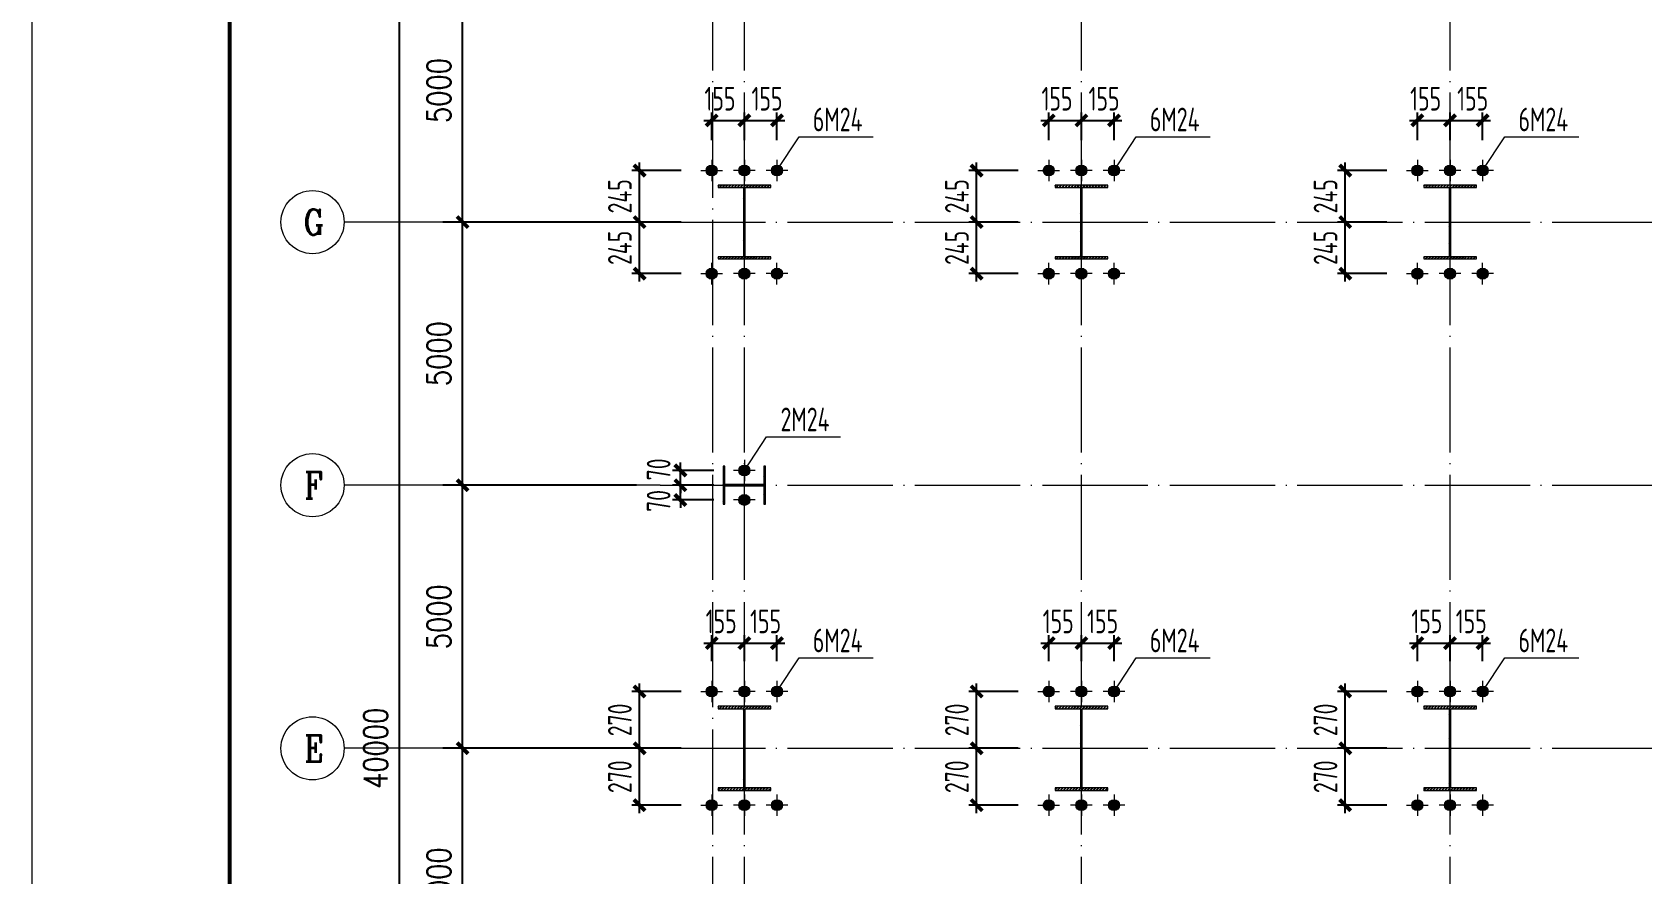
# Model space of a CAD drawing. Header units: millimetres. Extents: x 19781 to 898973, y -947928 to -267362.
# Drawn here: x 292043 to 322608, y -354408 to -338414 of the extents above; entities that cross this region are included whole.
import ezdxf
from ezdxf.enums import TextEntityAlignment as Align

# ---------------------------------------------------------------- set-up
doc = ezdxf.new("R2010")
doc.units = ezdxf.units.MM
doc.header["$LTSCALE"] = 100
doc.linetypes.add('CENTERX2', pattern=[101.599999, 63.5, -12.7, 12.7, -12.7])
doc.linetypes.add('DOTE', pattern=[2.42, 2, -0.2, 0.02, -0.2])
doc.layers.get('0').update_dxf_attribs({"lineweight": 18})
for name, color, linetype, lineweight in [('10', 7, 'Continuous', 18), ('11000', 4, 'Continuous', 18), ('AXIS', 3, 'Continuous', 18), ('AXIS_TEXT', 7, 'Continuous', 18), ('BORDER', 7, 'Continuous', 18), ('DIM', 3, 'Continuous', 18), ('DOTE', 1, 'DOTE', 18), ('数字', 3, 'Continuous', 20), ('轴线', 1, 'CENTERX2', 13), ('钢柱', 4, 'Continuous', 20)]:
    doc.layers.add(name, color=color, linetype=linetype, lineweight=lineweight)
doc.styles.add('_TCH_AXIS', font='complex.shx', dxfattribs={"bigfont": 'gbcbig.shx'})
doc.styles.add('COMPLEX', font='complex.shx', dxfattribs={"bigfont": 'gbcbig.shx'})
doc.styles.add('dim_font', font='simplex.shx', dxfattribs={"width": 0.8, "bigfont": 'gbcbig.shx'})
doc.styles.add('TSSD_REIN', font='tssdeng.shx', dxfattribs={"width": 0.7, "bigfont": 'hztxt.shx'})
doc.dimstyles.new('DIMN150', dxfattribs={"dimscale": 1.5, "dimtxt": 300, "dimasz": 1, "dimexe": 250, "dimexo": 300, "dimgap": 150, "dimtad": 1, "dimdec": 0, "dimzin": 0, "dimdsep": 46, "dimtxsty": 'dim_font', "dimblk": '_CAXARROW', "dimcen": 0.09, "dimdle": 2, "dimclrt": 7, "dimadec": 0, "dimazin": 0, "dimtfac": 1, "dimtdec": 0, "dimtix": 1, "dimtmove": 2, "dimatfit": 3, "dimfxl": 1, "dimtolj": 1, "dimtzin": 0, "dimarcsym": 0})
doc.dimstyles.new('TSSD_100_100', dxfattribs={"dimtxt": 300, "dimasz": 100, "dimexe": 100, "dimexo": 250, "dimgap": 100, "dimtad": 1, "dimdec": 0, "dimzin": 0, "dimdsep": 46, "dimtxsty": 'TSSD_REIN', "dimblk": 'ARCHTICK', "dimcen": 0, "dimdle": 100, "dimclrt": 7, "dimadec": 0, "dimazin": 0, "dimtfac": 1, "dimtdec": 0, "dimtix": 1, "dimtmove": 2, "dimatfit": 3, "dimfxl": 1, "dimtolj": 1, "dimtzin": 0, "dimarcsym": 0})
pattern_1 = [(45, (0, 0), (-28.2842712, 28.2842712), []), (45, (0, 10), (-28.2842712, 28.2842712), [])]

# ---------------------------------------------------------------- blocks, each defined once
blk = doc.blocks.new('_AXISO')
blk.add_circle((0, 0), 0.5)
at = {"layer": 'AXIS_TEXT', "style": 'COMPLEX', "width": 1.04167}
blk.add_attdef('A', (-0.25, -0.28), '', height=0.56, dxfattribs=at)
blk = doc.blocks.new('_DIMX')
blk.add_line((-150, 0), (150, 0))
blk.add_lwpolyline([(-70, -70, 50, 50, 0), (70, 70, 50, 50, 0)], format="xyseb")
blk = doc.blocks.new('*X218')
at = {"layer": 'AXIS', "color": 0, "lineweight": -2, "transparency": 16777216}
for p, q in [((303216, -332023), (298641, -332023)), ((299016, -372021), (299016, -332024)), ((303216, -372023), (298641, -372023))]:
    blk.add_line(p, q, dxfattribs=at)
at = {"layer": 'AXIS', "color": 0, "lineweight": -2, "transparency": 16777216, "xscale": 1.5, "yscale": 1.5, "zscale": 1.5}
for p, rotation in [((299016, -332023), 90), ((299016, -372023), 270)]:
    blk.add_blockref('_DIMX', p, dxfattribs=dict(at, rotation=rotation))
at = {"layer": 'AXIS', "color": 7, "transparency": 16777216, "insert": (298566, -352023), "char_height": 450, "width": 4834.29, "attachment_point": 5, "rotation": 90, "style": 'dim_font'}
blk.add_mtext('40000', dxfattribs=at)
blk = doc.blocks.new('_CAXARROW')
blk.add_hatch(color=0).paths.add_polyline_path([(0, 0), (-1, 0.125), (-1, -0.125)], flags=0)
blk = doc.blocks.new('*X220')
at = {"layer": 'AXIS', "color": 0, "lineweight": -2, "transparency": 16777216}
for p, q in [((303516, -337023), (299841, -337023)), ((300216, -342021), (300216, -337024)), ((303516, -342023), (299841, -342023))]:
    blk.add_line(p, q, dxfattribs=at)
at = {"layer": 'AXIS', "color": 0, "lineweight": -2, "transparency": 16777216, "xscale": 1.5, "yscale": 1.5, "zscale": 1.5}
for p, rotation in [((300216, -337023), 90), ((300216, -342023), 270)]:
    blk.add_blockref('_DIMX', p, dxfattribs=dict(at, rotation=rotation))
at = {"layer": 'AXIS', "color": 7, "transparency": 16777216, "insert": (299766, -339523), "char_height": 450, "width": 3805.71, "attachment_point": 5, "rotation": 90, "style": 'dim_font'}
blk.add_mtext('5000', dxfattribs=at)
blk = doc.blocks.new('*X221')
at = {"layer": 'AXIS', "color": 0, "lineweight": -2, "transparency": 16777216}
for p, q in [((303516, -342023), (299841, -342023)), ((300216, -347021), (300216, -342024)), ((303516, -347023), (299841, -347023))]:
    blk.add_line(p, q, dxfattribs=at)
at = {"layer": 'AXIS', "color": 0, "lineweight": -2, "transparency": 16777216, "xscale": 1.5, "yscale": 1.5, "zscale": 1.5}
for p, rotation in [((300216, -342023), 90), ((300216, -347023), 270)]:
    blk.add_blockref('_DIMX', p, dxfattribs=dict(at, rotation=rotation))
at = {"layer": 'AXIS', "color": 7, "transparency": 16777216, "insert": (299766, -344523), "char_height": 450, "width": 3805.71, "attachment_point": 5, "rotation": 90, "style": 'dim_font'}
blk.add_mtext('5000', dxfattribs=at)
blk = doc.blocks.new('*X222')
at = {"layer": 'AXIS', "color": 0, "lineweight": -2, "transparency": 16777216}
for p, q in [((303516, -347023), (299841, -347023)), ((300216, -352021), (300216, -347024)), ((303516, -352023), (299841, -352023))]:
    blk.add_line(p, q, dxfattribs=at)
at = {"layer": 'AXIS', "color": 0, "lineweight": -2, "transparency": 16777216, "xscale": 1.5, "yscale": 1.5, "zscale": 1.5}
for p, rotation in [((300216, -347023), 90), ((300216, -352023), 270)]:
    blk.add_blockref('_DIMX', p, dxfattribs=dict(at, rotation=rotation))
at = {"layer": 'AXIS', "color": 7, "transparency": 16777216, "insert": (299766, -349523), "char_height": 450, "width": 3805.71, "attachment_point": 5, "rotation": 90, "style": 'dim_font'}
blk.add_mtext('5000', dxfattribs=at)
blk = doc.blocks.new('*X223')
at = {"layer": 'AXIS', "color": 0, "lineweight": -2, "transparency": 16777216}
for p, q in [((303516, -352023), (299841, -352023)), ((300216, -357021), (300216, -352024)), ((303516, -357023), (299841, -357023))]:
    blk.add_line(p, q, dxfattribs=at)
at = {"layer": 'AXIS', "color": 0, "lineweight": -2, "transparency": 16777216, "xscale": 1.5, "yscale": 1.5, "zscale": 1.5}
for p, rotation in [((300216, -352023), 90), ((300216, -357023), 270)]:
    blk.add_blockref('_DIMX', p, dxfattribs=dict(at, rotation=rotation))
at = {"layer": 'AXIS', "color": 7, "transparency": 16777216, "insert": (299766, -354523), "char_height": 450, "width": 3805.71, "attachment_point": 5, "rotation": 90, "style": 'dim_font'}
blk.add_mtext('5000', dxfattribs=at)
blk = doc.blocks.new('_ArchTick_0')
at = {"color": 0, "linetype": 'ByBlock'}
blk.add_lwpolyline([(-0.71, -0.71, 0.5, 0.5, 0), (0.71, 0.71, 0.5, 0.5, 0)], format="xyseb", dxfattribs=at)
blk = doc.blocks.new('*X229')
at = {"layer": 'DIM', "color": 0, "lineweight": -2, "ltscale": 100, "transparency": 16777216}
for p, q in [((311346, -350364), (311346, -349874)), ((311966, -350364), (311966, -349874)), ((311196, -350024), (312116, -350024))]:
    blk.add_line(p, q, dxfattribs=at)
at = {"layer": 'DIM', "color": 0, "lineweight": -2, "ltscale": 100, "transparency": 16777216, "xscale": 150, "yscale": 150, "zscale": 150, "rotation": 180}
blk.add_blockref('_ArchTick_0', (311346, -350024), dxfattribs=at)
at = {"layer": 'DIM', "color": 0, "lineweight": -2, "ltscale": 100, "transparency": 16777216, "xscale": 150, "yscale": 150, "zscale": 150}
blk.add_blockref('_ArchTick_0', (311966, -350024), dxfattribs=at)
at = {"layer": 'DIM', "color": 7, "ltscale": 100, "transparency": 16777216, "insert": (311526, -349611), "char_height": 450, "width": 2295, "attachment_point": 5, "style": 'TSSD_REIN'}
blk.add_mtext('155', dxfattribs=at)
blk = doc.blocks.new('_ARCHTICK')
at = {"color": 0, "linetype": 'ByBlock', "const_width": 0.5}
blk.add_lwpolyline([(-0.5, -0.5), (0.5, 0.5)], dxfattribs=at)
blk = doc.blocks.new('*X230')
at = {"layer": 'DIM', "color": 0, "lineweight": -2, "ltscale": 100, "transparency": 16777216}
for p, q in [((311966, -350364), (311966, -349874)), ((312586, -350364), (312586, -349874)), ((311816, -350024), (312736, -350024))]:
    blk.add_line(p, q, dxfattribs=at)
at = {"layer": 'DIM', "color": 0, "lineweight": -2, "ltscale": 100, "transparency": 16777216, "xscale": 150, "yscale": 150, "zscale": 150, "rotation": 180}
blk.add_blockref('_ArchTick_0', (311966, -350024), dxfattribs=at)
at = {"layer": 'DIM', "color": 0, "lineweight": -2, "ltscale": 100, "transparency": 16777216, "xscale": 150, "yscale": 150, "zscale": 150}
blk.add_blockref('_ArchTick_0', (312586, -350024), dxfattribs=at)
at = {"layer": 'DIM', "color": 7, "ltscale": 100, "transparency": 16777216, "insert": (312369, -349611), "char_height": 450, "width": 2295, "attachment_point": 5, "style": 'TSSD_REIN'}
blk.add_mtext('155', dxfattribs=at)
blk = doc.blocks.new('*X231')
at = {"layer": 'DIM', "color": 0, "lineweight": -2, "ltscale": 100, "transparency": 16777216}
for p, q in [((309977, -352173), (309977, -350793)), ((310767, -350943), (309827, -350943)), ((310767, -352023), (309827, -352023))]:
    blk.add_line(p, q, dxfattribs=at)
at = {"layer": 'DIM', "color": 0, "lineweight": -2, "ltscale": 100, "transparency": 16777216, "xscale": 150, "yscale": 150, "zscale": 150}
for p, rotation in [((309977, -350943), 90), ((309977, -352023), 270)]:
    blk.add_blockref('_ArchTick_0', p, dxfattribs=dict(at, rotation=rotation))
at = {"layer": 'DIM', "color": 7, "ltscale": 100, "transparency": 16777216, "insert": (309602, -351483), "char_height": 450, "width": 2430, "attachment_point": 5, "rotation": 90, "style": 'TSSD_REIN'}
blk.add_mtext('270', dxfattribs=at)
blk = doc.blocks.new('*X232')
at = {"layer": 'DIM', "color": 0, "lineweight": -2, "ltscale": 100, "transparency": 16777216}
for p, q in [((310767, -352023), (309827, -352023)), ((309977, -353253), (309977, -351873)), ((310767, -353103), (309827, -353103))]:
    blk.add_line(p, q, dxfattribs=at)
at = {"layer": 'DIM', "color": 0, "lineweight": -2, "ltscale": 100, "transparency": 16777216, "xscale": 150, "yscale": 150, "zscale": 150}
for p, rotation in [((309977, -352023), 90), ((309977, -353103), 270)]:
    blk.add_blockref('_ArchTick_0', p, dxfattribs=dict(at, rotation=rotation))
at = {"layer": 'DIM', "color": 7, "ltscale": 100, "transparency": 16777216, "insert": (309602, -352563), "char_height": 450, "width": 2430, "attachment_point": 5, "rotation": 90, "style": 'TSSD_REIN'}
blk.add_mtext('270', dxfattribs=at)
blk = doc.blocks.new('*X241')
at = {"layer": 'DIM', "color": 0, "lineweight": -2, "ltscale": 100, "transparency": 16777216}
for p, q in [((304946, -350364), (304946, -349874)), ((305566, -350364), (305566, -349874)), ((304796, -350024), (305716, -350024))]:
    blk.add_line(p, q, dxfattribs=at)
at = {"layer": 'DIM', "color": 0, "lineweight": -2, "ltscale": 100, "transparency": 16777216, "xscale": 150, "yscale": 150, "zscale": 150, "rotation": 180}
blk.add_blockref('_ArchTick_0', (304946, -350024), dxfattribs=at)
at = {"layer": 'DIM', "color": 0, "lineweight": -2, "ltscale": 100, "transparency": 16777216, "xscale": 150, "yscale": 150, "zscale": 150}
blk.add_blockref('_ArchTick_0', (305566, -350024), dxfattribs=at)
at = {"layer": 'DIM', "color": 7, "ltscale": 100, "transparency": 16777216, "insert": (305126, -349611), "char_height": 450, "width": 2295, "attachment_point": 5, "style": 'TSSD_REIN'}
blk.add_mtext('155', dxfattribs=at)
blk = doc.blocks.new('*X242')
at = {"layer": 'DIM', "color": 0, "lineweight": -2, "ltscale": 100, "transparency": 16777216}
for p, q in [((305566, -350364), (305566, -349874)), ((306186, -350364), (306186, -349874)), ((305416, -350024), (306336, -350024))]:
    blk.add_line(p, q, dxfattribs=at)
at = {"layer": 'DIM', "color": 0, "lineweight": -2, "ltscale": 100, "transparency": 16777216, "xscale": 150, "yscale": 150, "zscale": 150, "rotation": 180}
blk.add_blockref('_ArchTick_0', (305566, -350024), dxfattribs=at)
at = {"layer": 'DIM', "color": 0, "lineweight": -2, "ltscale": 100, "transparency": 16777216, "xscale": 150, "yscale": 150, "zscale": 150}
blk.add_blockref('_ArchTick_0', (306186, -350024), dxfattribs=at)
at = {"layer": 'DIM', "color": 7, "ltscale": 100, "transparency": 16777216, "insert": (305969, -349611), "char_height": 450, "width": 2295, "attachment_point": 5, "style": 'TSSD_REIN'}
blk.add_mtext('155', dxfattribs=at)
blk = doc.blocks.new('*X243')
at = {"layer": 'DIM', "color": 0, "lineweight": -2, "ltscale": 100, "transparency": 16777216}
for p, q in [((303577, -352173), (303577, -350793)), ((304367, -350943), (303427, -350943)), ((304367, -352023), (303427, -352023))]:
    blk.add_line(p, q, dxfattribs=at)
at = {"layer": 'DIM', "color": 0, "lineweight": -2, "ltscale": 100, "transparency": 16777216, "xscale": 150, "yscale": 150, "zscale": 150}
for p, rotation in [((303577, -350943), 90), ((303577, -352023), 270)]:
    blk.add_blockref('_ArchTick_0', p, dxfattribs=dict(at, rotation=rotation))
at = {"layer": 'DIM', "color": 7, "ltscale": 100, "transparency": 16777216, "insert": (303202, -351483), "char_height": 450, "width": 2430, "attachment_point": 5, "rotation": 90, "style": 'TSSD_REIN'}
blk.add_mtext('270', dxfattribs=at)
blk = doc.blocks.new('*X244')
at = {"layer": 'DIM', "color": 0, "lineweight": -2, "ltscale": 100, "transparency": 16777216}
for p, q in [((304367, -352023), (303427, -352023)), ((303577, -353253), (303577, -351873)), ((304367, -353103), (303427, -353103))]:
    blk.add_line(p, q, dxfattribs=at)
at = {"layer": 'DIM', "color": 0, "lineweight": -2, "ltscale": 100, "transparency": 16777216, "xscale": 150, "yscale": 150, "zscale": 150}
for p, rotation in [((303577, -352023), 90), ((303577, -353103), 270)]:
    blk.add_blockref('_ArchTick_0', p, dxfattribs=dict(at, rotation=rotation))
at = {"layer": 'DIM', "color": 7, "ltscale": 100, "transparency": 16777216, "insert": (303202, -352563), "char_height": 450, "width": 2430, "attachment_point": 5, "rotation": 90, "style": 'TSSD_REIN'}
blk.add_mtext('270', dxfattribs=at)
blk = doc.blocks.new('*X257')
at = {"layer": 'DIM', "color": 0, "lineweight": -2, "ltscale": 100, "transparency": 16777216}
for p, q in [((304796, -340091), (305716, -340091)), ((304946, -340464), (304946, -339941)), ((305566, -340464), (305566, -339941))]:
    blk.add_line(p, q, dxfattribs=at)
at = {"layer": 'DIM', "color": 0, "lineweight": -2, "ltscale": 100, "transparency": 16777216, "xscale": 150, "yscale": 150, "zscale": 150, "rotation": 180}
blk.add_blockref('_ArchTick_0', (304946, -340091), dxfattribs=at)
at = {"layer": 'DIM', "color": 0, "lineweight": -2, "ltscale": 100, "transparency": 16777216, "xscale": 150, "yscale": 150, "zscale": 150}
blk.add_blockref('_ArchTick_0', (305566, -340091), dxfattribs=at)
at = {"layer": 'DIM', "color": 7, "ltscale": 100, "transparency": 16777216, "insert": (305103, -339678), "char_height": 450, "width": 2295, "attachment_point": 5, "style": 'TSSD_REIN'}
blk.add_mtext('155', dxfattribs=at)
blk = doc.blocks.new('*X258')
at = {"layer": 'DIM', "color": 0, "lineweight": -2, "ltscale": 100, "transparency": 16777216}
for p, q in [((305416, -340091), (306336, -340091)), ((305566, -340464), (305566, -339941)), ((306186, -340464), (306186, -339941))]:
    blk.add_line(p, q, dxfattribs=at)
at = {"layer": 'DIM', "color": 0, "lineweight": -2, "ltscale": 100, "transparency": 16777216, "xscale": 150, "yscale": 150, "zscale": 150, "rotation": 180}
blk.add_blockref('_ArchTick_0', (305566, -340091), dxfattribs=at)
at = {"layer": 'DIM', "color": 0, "lineweight": -2, "ltscale": 100, "transparency": 16777216, "xscale": 150, "yscale": 150, "zscale": 150}
blk.add_blockref('_ArchTick_0', (306186, -340091), dxfattribs=at)
at = {"layer": 'DIM', "color": 7, "ltscale": 100, "transparency": 16777216, "insert": (305996, -339678), "char_height": 450, "width": 2295, "attachment_point": 5, "style": 'TSSD_REIN'}
blk.add_mtext('155', dxfattribs=at)
blk = doc.blocks.new('*X259')
at = {"layer": 'DIM', "color": 0, "lineweight": -2, "ltscale": 100, "transparency": 16777216}
for p, q in [((304367, -342023), (303427, -342023)), ((303577, -343153), (303577, -341873)), ((304367, -343003), (303427, -343003))]:
    blk.add_line(p, q, dxfattribs=at)
at = {"layer": 'DIM', "color": 0, "lineweight": -2, "ltscale": 100, "transparency": 16777216, "xscale": 150, "yscale": 150, "zscale": 150}
for p, rotation in [((303577, -342023), 90), ((303577, -343003), 270)]:
    blk.add_blockref('_ArchTick_0', p, dxfattribs=dict(at, rotation=rotation))
at = {"layer": 'DIM', "color": 7, "ltscale": 100, "transparency": 16777216, "insert": (303202, -342513), "char_height": 450, "width": 2430, "attachment_point": 5, "rotation": 90, "style": 'TSSD_REIN'}
blk.add_mtext('245', dxfattribs=at)
blk = doc.blocks.new('*X260')
at = {"layer": 'DIM', "color": 0, "lineweight": -2, "ltscale": 100, "transparency": 16777216}
for p, q in [((304367, -341043), (303427, -341043)), ((303577, -342173), (303577, -340893)), ((304367, -342023), (303427, -342023))]:
    blk.add_line(p, q, dxfattribs=at)
at = {"layer": 'DIM', "color": 0, "lineweight": -2, "ltscale": 100, "transparency": 16777216, "xscale": 150, "yscale": 150, "zscale": 150}
for p, rotation in [((303577, -341043), 90), ((303577, -342023), 270)]:
    blk.add_blockref('_ArchTick_0', p, dxfattribs=dict(at, rotation=rotation))
at = {"layer": 'DIM', "color": 7, "ltscale": 100, "transparency": 16777216, "insert": (303202, -341533), "char_height": 450, "width": 2430, "attachment_point": 5, "rotation": 90, "style": 'TSSD_REIN'}
blk.add_mtext('245', dxfattribs=at)
blk = doc.blocks.new('*X261')
at = {"layer": 'DIM', "color": 0, "lineweight": -2, "ltscale": 100, "transparency": 16777216}
for p, q in [((318346, -350364), (318346, -349874)), ((318966, -350364), (318966, -349874)), ((318196, -350024), (319116, -350024))]:
    blk.add_line(p, q, dxfattribs=at)
at = {"layer": 'DIM', "color": 0, "lineweight": -2, "ltscale": 100, "transparency": 16777216, "xscale": 150, "yscale": 150, "zscale": 150, "rotation": 180}
blk.add_blockref('_ArchTick_0', (318346, -350024), dxfattribs=at)
at = {"layer": 'DIM', "color": 0, "lineweight": -2, "ltscale": 100, "transparency": 16777216, "xscale": 150, "yscale": 150, "zscale": 150}
blk.add_blockref('_ArchTick_0', (318966, -350024), dxfattribs=at)
at = {"layer": 'DIM', "color": 7, "ltscale": 100, "transparency": 16777216, "insert": (318526, -349611), "char_height": 450, "width": 2295, "attachment_point": 5, "style": 'TSSD_REIN'}
blk.add_mtext('155', dxfattribs=at)
blk = doc.blocks.new('*X262')
at = {"layer": 'DIM', "color": 0, "lineweight": -2, "ltscale": 100, "transparency": 16777216}
for p, q in [((318966, -350364), (318966, -349874)), ((319586, -350364), (319586, -349874)), ((318816, -350024), (319736, -350024))]:
    blk.add_line(p, q, dxfattribs=at)
at = {"layer": 'DIM', "color": 0, "lineweight": -2, "ltscale": 100, "transparency": 16777216, "xscale": 150, "yscale": 150, "zscale": 150, "rotation": 180}
blk.add_blockref('_ArchTick_0', (318966, -350024), dxfattribs=at)
at = {"layer": 'DIM', "color": 0, "lineweight": -2, "ltscale": 100, "transparency": 16777216, "xscale": 150, "yscale": 150, "zscale": 150}
blk.add_blockref('_ArchTick_0', (319586, -350024), dxfattribs=at)
at = {"layer": 'DIM', "color": 7, "ltscale": 100, "transparency": 16777216, "insert": (319369, -349611), "char_height": 450, "width": 2295, "attachment_point": 5, "style": 'TSSD_REIN'}
blk.add_mtext('155', dxfattribs=at)
blk = doc.blocks.new('*X263')
at = {"layer": 'DIM', "color": 0, "lineweight": -2, "ltscale": 100, "transparency": 16777216}
for p, q in [((316977, -352173), (316977, -350793)), ((317767, -350943), (316827, -350943)), ((317767, -352023), (316827, -352023))]:
    blk.add_line(p, q, dxfattribs=at)
at = {"layer": 'DIM', "color": 0, "lineweight": -2, "ltscale": 100, "transparency": 16777216, "xscale": 150, "yscale": 150, "zscale": 150}
for p, rotation in [((316977, -350943), 90), ((316977, -352023), 270)]:
    blk.add_blockref('_ArchTick_0', p, dxfattribs=dict(at, rotation=rotation))
at = {"layer": 'DIM', "color": 7, "ltscale": 100, "transparency": 16777216, "insert": (316602, -351483), "char_height": 450, "width": 2430, "attachment_point": 5, "rotation": 90, "style": 'TSSD_REIN'}
blk.add_mtext('270', dxfattribs=at)
blk = doc.blocks.new('*X264')
at = {"layer": 'DIM', "color": 0, "lineweight": -2, "ltscale": 100, "transparency": 16777216}
for p, q in [((317767, -352023), (316827, -352023)), ((316977, -353253), (316977, -351873)), ((317767, -353103), (316827, -353103))]:
    blk.add_line(p, q, dxfattribs=at)
at = {"layer": 'DIM', "color": 0, "lineweight": -2, "ltscale": 100, "transparency": 16777216, "xscale": 150, "yscale": 150, "zscale": 150}
for p, rotation in [((316977, -352023), 90), ((316977, -353103), 270)]:
    blk.add_blockref('_ArchTick_0', p, dxfattribs=dict(at, rotation=rotation))
at = {"layer": 'DIM', "color": 7, "ltscale": 100, "transparency": 16777216, "insert": (316602, -352563), "char_height": 450, "width": 2430, "attachment_point": 5, "rotation": 90, "style": 'TSSD_REIN'}
blk.add_mtext('270', dxfattribs=at)
blk = doc.blocks.new('*X421')
at = {"layer": 'DIM', "color": 0, "lineweight": -2, "ltscale": 100, "transparency": 16777216}
for p, q in [((304351, -346743), (304351, -346593)), ((304987, -346743), (304201, -346743)), ((304351, -347023), (304351, -346743)), ((304987, -347023), (304201, -347023)), ((304351, -347023), (304351, -347173))]:
    blk.add_line(p, q, dxfattribs=at)
at = {"layer": 'DIM', "color": 0, "lineweight": -2, "ltscale": 100, "transparency": 16777216, "xscale": 150, "yscale": 150, "zscale": 150}
for p, rotation in [((304351, -346743), 270), ((304351, -347023), 90)]:
    blk.add_blockref('_ArchTick_0', p, dxfattribs=dict(at, rotation=rotation))
at = {"layer": 'DIM', "color": 7, "ltscale": 100, "transparency": 16777216, "insert": (303939, -346722), "char_height": 450, "width": 1530, "attachment_point": 5, "rotation": 90, "style": 'TSSD_REIN'}
blk.add_mtext('70', dxfattribs=at)
blk = doc.blocks.new('*X422')
at = {"layer": 'DIM', "color": 0, "lineweight": -2, "ltscale": 100, "transparency": 16777216}
for p, q in [((304351, -347023), (304351, -346873)), ((304987, -347023), (304201, -347023)), ((304351, -347303), (304351, -347023)), ((304987, -347303), (304201, -347303)), ((304351, -347303), (304351, -347453))]:
    blk.add_line(p, q, dxfattribs=at)
at = {"layer": 'DIM', "color": 0, "lineweight": -2, "ltscale": 100, "transparency": 16777216, "xscale": 150, "yscale": 150, "zscale": 150}
for p, rotation in [((304351, -347023), 270), ((304351, -347303), 90)]:
    blk.add_blockref('_ArchTick_0', p, dxfattribs=dict(at, rotation=rotation))
at = {"layer": 'DIM', "color": 7, "ltscale": 100, "transparency": 16777216, "insert": (303939, -347322), "char_height": 450, "width": 1530, "attachment_point": 5, "rotation": 90, "style": 'TSSD_REIN'}
blk.add_mtext('70', dxfattribs=at)
blk = doc.blocks.new('*X590')
at = {"layer": 'DIM', "color": 0, "lineweight": -2, "ltscale": 100, "transparency": 16777216}
for p, q in [((311196, -340091), (312116, -340091)), ((311346, -340464), (311346, -339941)), ((311966, -340464), (311966, -339941))]:
    blk.add_line(p, q, dxfattribs=at)
at = {"layer": 'DIM', "color": 0, "lineweight": -2, "ltscale": 100, "transparency": 16777216, "xscale": 150, "yscale": 150, "zscale": 150, "rotation": 180}
blk.add_blockref('_ArchTick_0', (311346, -340091), dxfattribs=at)
at = {"layer": 'DIM', "color": 0, "lineweight": -2, "ltscale": 100, "transparency": 16777216, "xscale": 150, "yscale": 150, "zscale": 150}
blk.add_blockref('_ArchTick_0', (311966, -340091), dxfattribs=at)
at = {"layer": 'DIM', "color": 7, "ltscale": 100, "transparency": 16777216, "insert": (311503, -339678), "char_height": 450, "width": 2295, "attachment_point": 5, "style": 'TSSD_REIN'}
blk.add_mtext('155', dxfattribs=at)
blk = doc.blocks.new('*X591')
at = {"layer": 'DIM', "color": 0, "lineweight": -2, "ltscale": 100, "transparency": 16777216}
for p, q in [((311816, -340091), (312736, -340091)), ((311966, -340464), (311966, -339941)), ((312586, -340464), (312586, -339941))]:
    blk.add_line(p, q, dxfattribs=at)
at = {"layer": 'DIM', "color": 0, "lineweight": -2, "ltscale": 100, "transparency": 16777216, "xscale": 150, "yscale": 150, "zscale": 150, "rotation": 180}
blk.add_blockref('_ArchTick_0', (311966, -340091), dxfattribs=at)
at = {"layer": 'DIM', "color": 0, "lineweight": -2, "ltscale": 100, "transparency": 16777216, "xscale": 150, "yscale": 150, "zscale": 150}
blk.add_blockref('_ArchTick_0', (312586, -340091), dxfattribs=at)
at = {"layer": 'DIM', "color": 7, "ltscale": 100, "transparency": 16777216, "insert": (312396, -339678), "char_height": 450, "width": 2295, "attachment_point": 5, "style": 'TSSD_REIN'}
blk.add_mtext('155', dxfattribs=at)
blk = doc.blocks.new('*X592')
at = {"layer": 'DIM', "color": 0, "lineweight": -2, "ltscale": 100, "transparency": 16777216}
for p, q in [((310767, -342023), (309827, -342023)), ((309977, -343153), (309977, -341873)), ((310767, -343003), (309827, -343003))]:
    blk.add_line(p, q, dxfattribs=at)
at = {"layer": 'DIM', "color": 0, "lineweight": -2, "ltscale": 100, "transparency": 16777216, "xscale": 150, "yscale": 150, "zscale": 150}
for p, rotation in [((309977, -342023), 90), ((309977, -343003), 270)]:
    blk.add_blockref('_ArchTick_0', p, dxfattribs=dict(at, rotation=rotation))
at = {"layer": 'DIM', "color": 7, "ltscale": 100, "transparency": 16777216, "insert": (309602, -342513), "char_height": 450, "width": 2430, "attachment_point": 5, "rotation": 90, "style": 'TSSD_REIN'}
blk.add_mtext('245', dxfattribs=at)
blk = doc.blocks.new('*X593')
at = {"layer": 'DIM', "color": 0, "lineweight": -2, "ltscale": 100, "transparency": 16777216}
for p, q in [((310767, -341043), (309827, -341043)), ((309977, -342173), (309977, -340893)), ((310767, -342023), (309827, -342023))]:
    blk.add_line(p, q, dxfattribs=at)
at = {"layer": 'DIM', "color": 0, "lineweight": -2, "ltscale": 100, "transparency": 16777216, "xscale": 150, "yscale": 150, "zscale": 150}
for p, rotation in [((309977, -341043), 90), ((309977, -342023), 270)]:
    blk.add_blockref('_ArchTick_0', p, dxfattribs=dict(at, rotation=rotation))
at = {"layer": 'DIM', "color": 7, "ltscale": 100, "transparency": 16777216, "insert": (309602, -341533), "char_height": 450, "width": 2430, "attachment_point": 5, "rotation": 90, "style": 'TSSD_REIN'}
blk.add_mtext('245', dxfattribs=at)
blk = doc.blocks.new('*X598')
at = {"layer": 'DIM', "color": 0, "lineweight": -2, "ltscale": 100, "transparency": 16777216}
for p, q in [((318196, -340091), (319116, -340091)), ((318346, -340464), (318346, -339941)), ((318966, -340464), (318966, -339941))]:
    blk.add_line(p, q, dxfattribs=at)
at = {"layer": 'DIM', "color": 0, "lineweight": -2, "ltscale": 100, "transparency": 16777216, "xscale": 150, "yscale": 150, "zscale": 150, "rotation": 180}
blk.add_blockref('_ArchTick_0', (318346, -340091), dxfattribs=at)
at = {"layer": 'DIM', "color": 0, "lineweight": -2, "ltscale": 100, "transparency": 16777216, "xscale": 150, "yscale": 150, "zscale": 150}
blk.add_blockref('_ArchTick_0', (318966, -340091), dxfattribs=at)
at = {"layer": 'DIM', "color": 7, "ltscale": 100, "transparency": 16777216, "insert": (318503, -339678), "char_height": 450, "width": 2295, "attachment_point": 5, "style": 'TSSD_REIN'}
blk.add_mtext('155', dxfattribs=at)
blk = doc.blocks.new('*X599')
at = {"layer": 'DIM', "color": 0, "lineweight": -2, "ltscale": 100, "transparency": 16777216}
for p, q in [((318816, -340091), (319736, -340091)), ((318966, -340464), (318966, -339941)), ((319586, -340464), (319586, -339941))]:
    blk.add_line(p, q, dxfattribs=at)
at = {"layer": 'DIM', "color": 0, "lineweight": -2, "ltscale": 100, "transparency": 16777216, "xscale": 150, "yscale": 150, "zscale": 150, "rotation": 180}
blk.add_blockref('_ArchTick_0', (318966, -340091), dxfattribs=at)
at = {"layer": 'DIM', "color": 0, "lineweight": -2, "ltscale": 100, "transparency": 16777216, "xscale": 150, "yscale": 150, "zscale": 150}
blk.add_blockref('_ArchTick_0', (319586, -340091), dxfattribs=at)
at = {"layer": 'DIM', "color": 7, "ltscale": 100, "transparency": 16777216, "insert": (319396, -339678), "char_height": 450, "width": 2295, "attachment_point": 5, "style": 'TSSD_REIN'}
blk.add_mtext('155', dxfattribs=at)
blk = doc.blocks.new('*X600')
at = {"layer": 'DIM', "color": 0, "lineweight": -2, "ltscale": 100, "transparency": 16777216}
for p, q in [((317767, -342023), (316827, -342023)), ((316977, -343153), (316977, -341873)), ((317767, -343003), (316827, -343003))]:
    blk.add_line(p, q, dxfattribs=at)
at = {"layer": 'DIM', "color": 0, "lineweight": -2, "ltscale": 100, "transparency": 16777216, "xscale": 150, "yscale": 150, "zscale": 150}
for p, rotation in [((316977, -342023), 90), ((316977, -343003), 270)]:
    blk.add_blockref('_ArchTick_0', p, dxfattribs=dict(at, rotation=rotation))
at = {"layer": 'DIM', "color": 7, "ltscale": 100, "transparency": 16777216, "insert": (316602, -342513), "char_height": 450, "width": 2430, "attachment_point": 5, "rotation": 90, "style": 'TSSD_REIN'}
blk.add_mtext('245', dxfattribs=at)
blk = doc.blocks.new('*X601')
at = {"layer": 'DIM', "color": 0, "lineweight": -2, "ltscale": 100, "transparency": 16777216}
for p, q in [((317767, -341043), (316827, -341043)), ((316977, -342173), (316977, -340893)), ((317767, -342023), (316827, -342023))]:
    blk.add_line(p, q, dxfattribs=at)
at = {"layer": 'DIM', "color": 0, "lineweight": -2, "ltscale": 100, "transparency": 16777216, "xscale": 150, "yscale": 150, "zscale": 150}
for p, rotation in [((316977, -341043), 90), ((316977, -342023), 270)]:
    blk.add_blockref('_ArchTick_0', p, dxfattribs=dict(at, rotation=rotation))
at = {"layer": 'DIM', "color": 7, "ltscale": 100, "transparency": 16777216, "insert": (316602, -341533), "char_height": 450, "width": 2430, "attachment_point": 5, "rotation": 90, "style": 'TSSD_REIN'}
blk.add_mtext('245', dxfattribs=at)

msp = doc.modelspace()

# ---------------------------------------------------------------- hatches: boundary and pattern name
h = msp.add_hatch(color=256)
edge = h.paths.add_edge_path(flags=0)
edge.add_arc((304946, -341043), 104, 0, 360)
h = msp.add_hatch(color=256)
edge = h.paths.add_edge_path(flags=0)
edge.add_arc((305566, -341043), 104, 0, 360)
h = msp.add_hatch(color=256)
edge = h.paths.add_edge_path(flags=0)
edge.add_arc((306186, -341043), 104, 0, 360)
h = msp.add_hatch(color=256)
edge = h.paths.add_edge_path(flags=0)
edge.add_arc((311346, -341043), 104, 0, 360)
h = msp.add_hatch(color=256)
edge = h.paths.add_edge_path(flags=0)
edge.add_arc((311966, -341043), 104, 0, 360)
h = msp.add_hatch(color=256)
edge = h.paths.add_edge_path(flags=0)
edge.add_arc((312586, -341043), 104, 0, 360)
h = msp.add_hatch(color=256)
edge = h.paths.add_edge_path(flags=0)
edge.add_arc((318346, -341043), 104, 0, 360)
h = msp.add_hatch(color=256)
edge = h.paths.add_edge_path(flags=0)
edge.add_arc((318966, -341043), 104, 0, 360)
h = msp.add_hatch(color=256)
edge = h.paths.add_edge_path(flags=0)
edge.add_arc((319586, -341043), 104, 0, 360)
h = msp.add_hatch(color=256)
edge = h.paths.add_edge_path(flags=0)
edge.add_arc((304946, -343003), 104, 0, 360)
h = msp.add_hatch(color=256)
edge = h.paths.add_edge_path(flags=0)
edge.add_arc((305566, -343003), 104, 0, 360)
h = msp.add_hatch(color=256)
edge = h.paths.add_edge_path(flags=0)
edge.add_arc((306186, -343003), 104, 0, 360)
h = msp.add_hatch(color=256)
edge = h.paths.add_edge_path(flags=0)
edge.add_arc((311346, -343003), 104, 0, 360)
h = msp.add_hatch(color=256)
edge = h.paths.add_edge_path(flags=0)
edge.add_arc((311966, -343003), 104, 0, 360)
h = msp.add_hatch(color=256)
edge = h.paths.add_edge_path(flags=0)
edge.add_arc((312586, -343003), 104, 0, 360)
h = msp.add_hatch(color=256)
edge = h.paths.add_edge_path(flags=0)
edge.add_arc((318346, -343003), 104, 0, 360)
h = msp.add_hatch(color=256)
edge = h.paths.add_edge_path(flags=0)
edge.add_arc((318966, -343003), 104, 0, 360)
h = msp.add_hatch(color=256)
edge = h.paths.add_edge_path(flags=0)
edge.add_arc((319586, -343003), 104, 0, 360)
h = msp.add_hatch(color=256)
edge = h.paths.add_edge_path(flags=0)
edge.add_arc((305566, -346743), 104, 0, 360)
h = msp.add_hatch(color=256)
edge = h.paths.add_edge_path(flags=0)
edge.add_arc((305566, -347303), 104, 0, 360)
h = msp.add_hatch(color=256)
edge = h.paths.add_edge_path(flags=0)
edge.add_arc((304946, -350943), 104, 0, 360)
h = msp.add_hatch(color=256)
edge = h.paths.add_edge_path(flags=0)
edge.add_arc((305566, -350943), 104, 0, 360)
h = msp.add_hatch(color=256)
edge = h.paths.add_edge_path(flags=0)
edge.add_arc((306186, -350943), 104, 0, 360)
h = msp.add_hatch(color=256)
edge = h.paths.add_edge_path(flags=0)
edge.add_arc((311346, -350943), 104, 0, 360)
h = msp.add_hatch(color=256)
edge = h.paths.add_edge_path(flags=0)
edge.add_arc((311966, -350943), 104, 0, 360)
h = msp.add_hatch(color=256)
edge = h.paths.add_edge_path(flags=0)
edge.add_arc((312586, -350943), 104, 0, 360)
h = msp.add_hatch(color=256)
edge = h.paths.add_edge_path(flags=0)
edge.add_arc((318346, -350943), 104, 0, 360)
h = msp.add_hatch(color=256)
edge = h.paths.add_edge_path(flags=0)
edge.add_arc((318966, -350943), 104, 0, 360)
h = msp.add_hatch(color=256)
edge = h.paths.add_edge_path(flags=0)
edge.add_arc((319586, -350943), 104, 0, 360)
h = msp.add_hatch(color=256)
edge = h.paths.add_edge_path(flags=0)
edge.add_arc((304946, -353103), 104, 0, 360)
h = msp.add_hatch(color=256)
edge = h.paths.add_edge_path(flags=0)
edge.add_arc((305566, -353103), 104, 0, 360)
h = msp.add_hatch(color=256)
edge = h.paths.add_edge_path(flags=0)
edge.add_arc((306186, -353103), 104, 0, 360)
h = msp.add_hatch(color=256)
edge = h.paths.add_edge_path(flags=0)
edge.add_arc((311346, -353103), 104, 0, 360)
h = msp.add_hatch(color=256)
edge = h.paths.add_edge_path(flags=0)
edge.add_arc((311966, -353103), 104, 0, 360)
h = msp.add_hatch(color=256)
edge = h.paths.add_edge_path(flags=0)
edge.add_arc((312586, -353103), 104, 0, 360)
h = msp.add_hatch(color=256)
edge = h.paths.add_edge_path(flags=0)
edge.add_arc((318346, -353103), 104, 0, 360)
h = msp.add_hatch(color=256)
edge = h.paths.add_edge_path(flags=0)
edge.add_arc((318966, -353103), 104, 0, 360)
h = msp.add_hatch(color=256)
edge = h.paths.add_edge_path(flags=0)
edge.add_arc((319586, -353103), 104, 0, 360)
at = {"layer": '10', "ltscale": 100}
h = msp.add_hatch(dxfattribs=at)
h.set_pattern_fill('金属', color=256, style=0, pattern_type=0)
h.set_pattern_definition(pattern_1)
h.paths.add_polyline_path([(305582, -341363), (306066, -341363), (306066, -341323), (305066, -341323), (305066, -341363), (305550, -341363), (305550, -342683), (305066, -342683), (305066, -342723), (306066, -342723), (306066, -342683), (305582, -342683)], flags=0)
h = msp.add_hatch(dxfattribs=at)
h.set_pattern_fill('金属', color=256, style=0, pattern_type=0)
h.set_pattern_definition(pattern_1)
h.paths.add_polyline_path([(311982, -341363), (312466, -341363), (312466, -341323), (311466, -341323), (311466, -341363), (311950, -341363), (311950, -342683), (311466, -342683), (311466, -342723), (312466, -342723), (312466, -342683), (311982, -342683)], flags=0)
h = msp.add_hatch(dxfattribs=at)
h.set_pattern_fill('金属', color=256, style=0, pattern_type=0)
h.set_pattern_definition(pattern_1)
h.paths.add_polyline_path([(318982, -341363), (319466, -341363), (319466, -341323), (318466, -341323), (318466, -341363), (318950, -341363), (318950, -342683), (318466, -342683), (318466, -342723), (319466, -342723), (319466, -342683), (318982, -342683)], flags=0)
h = msp.add_hatch(dxfattribs=at)
h.set_pattern_fill('金属', color=256, style=0, pattern_type=0)
h.set_pattern_definition(pattern_1)
h.paths.add_polyline_path([(305934, -347035), (305934, -347383), (305966, -347383), (305966, -346663), (305934, -346663), (305934, -347011), (305198, -347011), (305198, -346663), (305166, -346663), (305166, -347383), (305198, -347383), (305198, -347035)], flags=0)
h = msp.add_hatch(dxfattribs=at)
h.set_pattern_fill('金属', color=256, style=0, pattern_type=0)
h.set_pattern_definition(pattern_1)
h.paths.add_polyline_path([(305582, -351271), (306066, -351271), (306066, -351223), (305066, -351223), (305066, -351271), (305550, -351271), (305550, -352775), (305066, -352775), (305066, -352823), (306066, -352823), (306066, -352775), (305582, -352775)], flags=0)
h = msp.add_hatch(dxfattribs=at)
h.set_pattern_fill('金属', color=256, style=0, pattern_type=0)
h.set_pattern_definition(pattern_1)
h.paths.add_polyline_path([(311982, -351271), (312466, -351271), (312466, -351223), (311466, -351223), (311466, -351271), (311950, -351271), (311950, -352775), (311466, -352775), (311466, -352823), (312466, -352823), (312466, -352775), (311982, -352775)], flags=0)
h = msp.add_hatch(dxfattribs=at)
h.set_pattern_fill('金属', color=256, style=0, pattern_type=0)
h.set_pattern_definition(pattern_1)
h.paths.add_polyline_path([(318982, -351271), (319466, -351271), (319466, -351223), (318466, -351223), (318466, -351271), (318950, -351271), (318950, -352775), (318466, -352775), (318466, -352823), (319466, -352823), (319466, -352775), (318982, -352775)], flags=0)

# ---------------------------------------------------------------- linework, layer by layer
at = {"layer": '11000'}
for centre in [(304946, -341043), (305566, -341043), (306186, -341043), (311346, -341043), (311966, -341043), (312586, -341043), (318346, -341043), (318966, -341043), (319586, -341043), (304946, -343003), (305566, -343003), (306186, -343003), (311346, -343003), (311966, -343003), (312586, -343003), (318346, -343003), (318966, -343003), (319586, -343003), (305566, -346743), (305566, -347303), (304946, -350943), (305566, -350943), (306186, -350943), (311346, -350943), (311966, -350943), (312586, -350943), (318346, -350943), (318966, -350943), (319586, -350943), (304946, -353103), (305566, -353103), (306186, -353103), (311346, -353103), (311966, -353103), (312586, -353103), (318346, -353103), (318966, -353103), (319586, -353103)]:
    msp.add_circle(centre, 104, dxfattribs=at)
at = {"layer": 'AXIS'}
for p, q in [((303966, -342023), (297966, -342023)), ((303966, -347023), (297966, -347023)), ((303966, -352023), (297966, -352023))]:
    msp.add_line(p, q, dxfattribs=at)
at = {"layer": 'BORDER'}
msp.add_lwpolyline([(292042.79, -384690.47), (292042.79, -321690.47), (425692.79, -321690.47), (425692.79, -384690.47)], close=True, dxfattribs=at)
msp.add_lwpolyline([(295792.79, -383190.47, 75, 75, 0), (295792.79, -323190.47, 75, 75, 0), (424192.79, -323190.47, 75, 75, 0), (424192.79, -383190.47, 75, 75, 0)], format="xyseb", close=True, dxfattribs=at)
at = {"layer": 'DOTE', "linetype": 'DOTE', "ltscale": 10}
for p, q in [((304966, -373023), (304966, -331023)), ((305566, -373023), (305566, -331023)), ((311966, -373023), (311966, -331023)), ((318966, -373023), (318966, -331023)), ((303966, -342023), (403966, -342023)), ((303966, -347023), (403966, -347023)), ((303966, -352023), (403966, -352023))]:
    msp.add_line(p, q, dxfattribs=at)
at = {"layer": '数字', "ltscale": 100}
for p, q in [((306186, -341043), (306604.43, -340404.58)), ((306604.43, -340404.58), (308011.49, -340404.58)), ((312586, -341043), (313004.43, -340404.58)), ((313004.43, -340404.58), (314411.49, -340404.58)), ((319586, -341043), (320004.43, -340404.58)), ((320004.43, -340404.58), (321411.49, -340404.58)), ((305566, -346743), (305984.43, -346104.58)), ((305984.43, -346104.58), (307391.49, -346104.58)), ((306186, -350943), (306604.43, -350304.58)), ((306604.43, -350304.58), (308011.49, -350304.58)), ((312586, -350943), (313004.43, -350304.58)), ((313004.43, -350304.58), (314411.49, -350304.58)), ((319586, -350943), (320004.43, -350304.58)), ((320004.43, -350304.58), (321411.49, -350304.58))]:
    msp.add_line(p, q, dxfattribs=at)
at = {"layer": '轴线'}
for p, q in [((304742, -341043), (305150, -341043)), ((304946, -340839), (304946, -341247)), ((305770, -341043), (305362, -341043)), ((305566, -340839), (305566, -341247)), ((306390, -341043), (305982, -341043)), ((306186, -340839), (306186, -341247)), ((311142, -341043), (311550, -341043)), ((311346, -340839), (311346, -341247)), ((312170, -341043), (311762, -341043)), ((311966, -340839), (311966, -341247)), ((312790, -341043), (312382, -341043)), ((312586, -340839), (312586, -341247)), ((318142, -341043), (318550, -341043)), ((318346, -340839), (318346, -341247)), ((319170, -341043), (318762, -341043)), ((318966, -340839), (318966, -341247)), ((319790, -341043), (319382, -341043)), ((319586, -340839), (319586, -341247)), ((304946, -343207), (304946, -342799)), ((305566, -343207), (305566, -342799)), ((306186, -343207), (306186, -342799)), ((311346, -343207), (311346, -342799)), ((311966, -343207), (311966, -342799)), ((312586, -343207), (312586, -342799)), ((318346, -343207), (318346, -342799)), ((318966, -343207), (318966, -342799)), ((319586, -343207), (319586, -342799)), ((304742, -343003), (305150, -343003)), ((305770, -343003), (305362, -343003)), ((306390, -343003), (305982, -343003)), ((311142, -343003), (311550, -343003)), ((312170, -343003), (311762, -343003)), ((312790, -343003), (312382, -343003)), ((318142, -343003), (318550, -343003)), ((319170, -343003), (318762, -343003)), ((319790, -343003), (319382, -343003)), ((305566, -346539), (305566, -346947)), ((305770, -346743), (305362, -346743)), ((305566, -347507), (305566, -347099)), ((305770, -347303), (305362, -347303)), ((304946, -350739), (304946, -351147)), ((305566, -350739), (305566, -351147)), ((306186, -350739), (306186, -351147)), ((311346, -350739), (311346, -351147)), ((311966, -350739), (311966, -351147)), ((312586, -350739), (312586, -351147)), ((318346, -350739), (318346, -351147)), ((318966, -350739), (318966, -351147)), ((319586, -350739), (319586, -351147)), ((304742, -350943), (305150, -350943)), ((305770, -350943), (305362, -350943)), ((306390, -350943), (305982, -350943)), ((311142, -350943), (311550, -350943)), ((312170, -350943), (311762, -350943)), ((312790, -350943), (312382, -350943)), ((318142, -350943), (318550, -350943)), ((319170, -350943), (318762, -350943)), ((319790, -350943), (319382, -350943)), ((304946, -352899), (304946, -353307)), ((305566, -352899), (305566, -353307)), ((306186, -352899), (306186, -353307)), ((311346, -352899), (311346, -353307)), ((311966, -352899), (311966, -353307)), ((312586, -352899), (312586, -353307)), ((318346, -352899), (318346, -353307)), ((318966, -352899), (318966, -353307)), ((319586, -352899), (319586, -353307)), ((304742, -353103), (305150, -353103)), ((305770, -353103), (305362, -353103)), ((306390, -353103), (305982, -353103)), ((311142, -353103), (311550, -353103)), ((312170, -353103), (311762, -353103)), ((312790, -353103), (312382, -353103)), ((318142, -353103), (318550, -353103)), ((319170, -353103), (318762, -353103)), ((319790, -353103), (319382, -353103))]:
    msp.add_line(p, q, dxfattribs=at)
at = {"layer": '钢柱', "ltscale": 100}
for points in [[(305582, -341363), (306066, -341363), (306066, -341323), (305066, -341323), (305066, -341363), (305550, -341363), (305550, -342683), (305066, -342683), (305066, -342723), (306066, -342723), (306066, -342683), (305582, -342683)], [(311982, -341363), (312466, -341363), (312466, -341323), (311466, -341323), (311466, -341363), (311950, -341363), (311950, -342683), (311466, -342683), (311466, -342723), (312466, -342723), (312466, -342683), (311982, -342683)], [(318982, -341363), (319466, -341363), (319466, -341323), (318466, -341323), (318466, -341363), (318950, -341363), (318950, -342683), (318466, -342683), (318466, -342723), (319466, -342723), (319466, -342683), (318982, -342683)], [(305934, -347035), (305934, -347383), (305966, -347383), (305966, -346663), (305934, -346663), (305934, -347011), (305198, -347011), (305198, -346663), (305166, -346663), (305166, -347383), (305198, -347383), (305198, -347035)], [(305582, -351271), (306066, -351271), (306066, -351223), (305066, -351223), (305066, -351271), (305550, -351271), (305550, -352775), (305066, -352775), (305066, -352823), (306066, -352823), (306066, -352775), (305582, -352775)], [(311982, -351271), (312466, -351271), (312466, -351223), (311466, -351223), (311466, -351271), (311950, -351271), (311950, -352775), (311466, -352775), (311466, -352823), (312466, -352823), (312466, -352775), (311982, -352775)], [(318982, -351271), (319466, -351271), (319466, -351223), (318466, -351223), (318466, -351271), (318950, -351271), (318950, -352775), (318466, -352775), (318466, -352823), (319466, -352823), (319466, -352775), (318982, -352775)]]:
    msp.add_lwpolyline(points, close=True, dxfattribs=at)

# ---------------------------------------------------------------- block references
at = {"layer": 'AXIS'}
ref = msp.add_blockref('_AXISO', (297366, -342023), dxfattribs=dict(at, xscale=1200, yscale=1200, zscale=1200))
ref.add_attrib('A', 'G', (297194.31, -342263.37), dxfattribs={"layer": 'AXIS_TEXT', "height": 480.75, "style": '_TCH_AXIS', "width": 0.833333})
ref = msp.add_blockref('_AXISO', (297366, -347023), dxfattribs=dict(at, xscale=1200, yscale=1200, zscale=1200))
ref.add_attrib('A', 'F', (297209.36, -347276.04), dxfattribs={"layer": 'AXIS_TEXT', "height": 506.08, "style": '_TCH_AXIS', "width": 0.8125})
ref = msp.add_blockref('_AXISO', (297366, -352023), dxfattribs=dict(at, xscale=1200, yscale=1200, zscale=1200))
ref.add_attrib('A', 'E', (297209.36, -352276.04), dxfattribs={"layer": 'AXIS_TEXT', "height": 506.08, "style": '_TCH_AXIS', "width": 0.8125})

# ---------------------------------------------------------------- texts
at = {"layer": '数字', "ltscale": 100, "style": 'TSSD_REIN', "width": 0.7}
for s, p in [('6M24', (307338.36, -340072.88)), ('6M24', (313738.36, -340072.88)), ('6M24', (320738.36, -340072.88)), ('2M24', (306718.36, -345772.88)), ('6M24', (307338.36, -349972.88)), ('6M24', (313738.36, -349972.88)), ('6M24', (320738.36, -349972.88))]:
    msp.add_text(s, height=450, dxfattribs=at).set_placement(p, align=Align.MIDDLE_CENTER)

# ---------------------------------------------------------------- dimensions: what is measured, and where the dimension line sits
at = {"layer": 'AXIS'}
for base, p1, p2, picture, middle in [((299016, -332023), (303666, -372023), (303666, -332023), '*X218', (298566, -352023)), ((300216, -337023), (303966, -342023), (303966, -337023), '*X220', (299766, -339523)), ((300216, -342023), (303966, -347023), (303966, -342023), '*X221', (299766, -344523)), ((300216, -347023), (303966, -352023), (303966, -347023), '*X222', (299766, -349523)), ((300216, -352023), (303966, -357023), (303966, -352023), '*X223', (299766, -354523))]:
    dim = msp.add_linear_dim(base=base, p1=p1, p2=p2, angle=90, dimstyle='DIMN150', override={"dimsah": 1, "dimtzin": 0}, dxfattribs=at)
    dim.commit()
    dim.dimension.update_dxf_attribs({"geometry": picture, "text_midpoint": middle})
at = {"layer": 'DIM', "ltscale": 100}
for base, p1, p2, angle, text, picture, middle in [((305566, -340090.85), (304946, -340839), (305566, -340839), 0, '155', '*X257', (305102.64, -339678.35)), ((306186, -340090.85), (305566, -340839), (306186, -340839), 0, '155', '*X258', (305996.37, -339678.35)), ((311966, -340090.85), (311346, -340839), (311966, -340839), 0, '155', '*X590', (311502.64, -339678.35)), ((312586, -340090.85), (311966, -340839), (312586, -340839), 0, '155', '*X591', (312396.37, -339678.35)), ((318966, -340090.85), (318346, -340839), (318966, -340839), 0, '155', '*X598', (318502.64, -339678.35)), ((319586, -340090.85), (318966, -340839), (319586, -340839), 0, '155', '*X599', (319396.37, -339678.35)), ((304351.25, -346743), (305362, -347023), (305362, -346743), 90, '70', '*X421', (303938.75, -346722.36)), ((304351.25, -347023), (305362, -347303), (305362, -347023), 90, '70', '*X422', (303938.75, -347321.63)), ((305566, -350023.52), (304946, -350739), (305566, -350739), 0, '155', '*X241', (305125.64, -349611.02)), ((306186, -350023.52), (305566, -350739), (306186, -350739), 0, '155', '*X242', (305969.37, -349611.02)), ((311966, -350023.52), (311346, -350739), (311966, -350739), 0, '155', '*X229', (311525.64, -349611.02)), ((312586, -350023.52), (311966, -350739), (312586, -350739), 0, '155', '*X230', (312369.37, -349611.02)), ((318966, -350023.52), (318346, -350739), (318966, -350739), 0, '155', '*X261', (318525.64, -349611.02)), ((319586, -350023.52), (318966, -350739), (319586, -350739), 0, '155', '*X262', (319369.37, -349611.02))]:
    dim = msp.add_linear_dim(base=base, p1=p1, p2=p2, angle=angle, text=text, dimstyle='TSSD_100_100', override={"dimscale": 1.5, "dimsah": 1}, dxfattribs=at)
    dim.commit()
    dim.dimension.update_dxf_attribs({"geometry": picture, "text_midpoint": middle, "dimtype": 160})
for base, p1, p2, text, picture, middle in [((303577.18, -341043), (304742, -342023), (304742, -341043), '245', '*X260', (303202.18, -341533)), ((309977.18, -341043), (311142, -342023), (311142, -341043), '245', '*X593', (309602.18, -341533)), ((316977.18, -341043), (318142, -342023), (318142, -341043), '245', '*X601', (316602.18, -341533)), ((303577.18, -342023), (304742, -343003), (304742, -342023), '245', '*X259', (303202.18, -342513)), ((309977.18, -342023), (311142, -343003), (311142, -342023), '245', '*X592', (309602.18, -342513)), ((316977.18, -342023), (318142, -343003), (318142, -342023), '245', '*X600', (316602.18, -342513)), ((303577.18, -350943), (304742, -352023), (304742, -350943), '270', '*X243', (303202.18, -351483)), ((309977.18, -350943), (311142, -352023), (311142, -350943), '270', '*X231', (309602.18, -351483)), ((316977.18, -350943), (318142, -352023), (318142, -350943), '270', '*X263', (316602.18, -351483)), ((303577.18, -352023), (304742, -353103), (304742, -352023), '270', '*X244', (303202.18, -352563)), ((309977.18, -352023), (311142, -353103), (311142, -352023), '270', '*X232', (309602.18, -352563)), ((316977.18, -352023), (318142, -353103), (318142, -352023), '270', '*X264', (316602.18, -352563))]:
    dim = msp.add_linear_dim(base=base, p1=p1, p2=p2, angle=90, text=text, dimstyle='TSSD_100_100', override={"dimscale": 1.5, "dimsah": 1}, dxfattribs=at)
    dim.commit()
    dim.dimension.update_dxf_attribs({"geometry": picture, "text_midpoint": middle})

doc.saveas('drawing.dxf')
